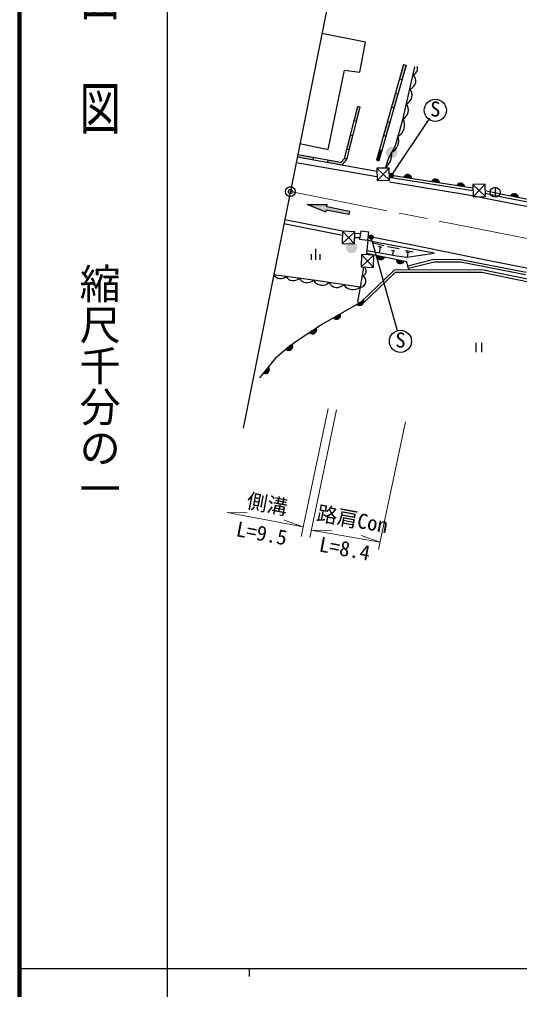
# Model space of a CAD drawing. Units: millimetres, scale not verified. Extents: x 40000 to 680000, y 20000 to 380000.
# Drawn here: x 40000 to 100960, y 202409 to 320729 of the extents above; entities that cross this region are included whole.
import ezdxf
from ezdxf.enums import TextEntityAlignment as Align

# ---------------------------------------------------------------- set-up
doc = ezdxf.new("R2010")
doc.units = ezdxf.units.MM
doc.header["$LTSCALE"] = 1000
doc.header["$PDMODE"] = 32
doc.header["$PDSIZE"] = 500
doc.linetypes.add('CHAIN', pattern=[18.5, 12, -1.5, 3.5, -1.5])
for name, color, linetype, lineweight in [('M-BGD', 7, 'Continuous', 25), ('M-BGD-EXST', 7, 'Continuous', 25), ('M-BMK', 2, 'CHAIN', 13), ('M-BMK-OTRS', 5, 'Continuous', 25), ('M-BMK-SRVR', 3, 'Continuous', 25), ('M-STR-HTXT', 7, 'Continuous', 13), ('M-STR-STRC', 7, 'Continuous', 25), ('M-TTL', 2, 'Continuous', 140), ('M-TTL-BAND', 7, 'Continuous', 25)]:
    doc.layers.add(name, color=color, linetype=linetype, lineweight=lineweight)
doc.layers.add('M-OTRS', color=6, linetype='Continuous')
doc.styles.add('@ＭＳ ゴシック', font='')
doc.styles.add('ＭＳ ゴシック', font='')
doc.styles.get('@ＭＳ ゴシック').set_extended_font_data('@MS Gothic')
doc.styles.get('ＭＳ ゴシック').set_extended_font_data('MS Gothic')

msp = doc.modelspace()

# ---------------------------------------------------------------- hatches: boundary and pattern name
at = {"layer": 'M-BGD'}
for points in [[(86338, 313482), (86626, 313400), (87117, 315132), (86828, 315214)], [(85356, 310018), (85645, 309936), (86135, 311668), (85847, 311750)], [(80791, 308368), (81082, 308295), (81522, 310040), (81232, 310113)], [(85154, 308205), (84865, 308286), (84374, 306555), (84663, 306473)], [(79911, 304877), (80202, 304804), (80642, 306549), (80351, 306623)], [(73920, 304221), (73861, 303926), (75772, 303584), (75825, 303880)], [(84172, 304741), (83884, 304823), (83521, 303545), (83810, 303463)], [(85070, 305132, 1), (85658, 303861, 1)], [(77597, 303562), (77544, 303267), (79280, 302956), (79904, 303623), (79923, 303698), (79632, 303772), (79172, 303280)], [(86831, 301474), (87810, 301318, 0.82183)], [(90215, 300937), (91193, 300781, 0.82183)], [(93288, 300449), (94266, 300294, 0.82183)], [(99859, 299161), (100831, 298972, 0.82183)], [(80193, 293543, 1), (80782, 292273, 1)], [(84491, 291731), (83520, 291926, 0.82183)], [(86893, 291249), (85922, 291444, 0.82183)], [(81949, 286567), (81153, 285978, 0.82183)], [(79121, 284813), (78261, 284321, 0.82183)], [(76202, 283078), (75374, 282534, 0.82183)], [(73273, 281097), (72493, 280487, 0.82183)], [(70359, 278356), (69732, 277588, 0.82183)]]:
    msp.add_hatch(color=256, dxfattribs=at).paths.add_polyline_path(points)
at = {"layer": 'M-BGD-EXST'}
for points in [[(85537, 301562, 0.41421), (85485, 301912, 0.41421), (85136, 301860, 1)], [(83067, 294020, 0.41421), (83015, 294369, 0.41421), (82665, 294318, 1)]]:
    msp.add_hatch(color=256, dxfattribs=at).paths.add_polyline_path(points)
at = {"layer": 'M-STR-STRC'}
msp.add_hatch(color=256, dxfattribs=at).paths.add_polyline_path([(77395, 297476), (80153, 296931), (80230, 297321), (77472, 297866), (77525, 298136), (75081, 298136), (77341, 297207)])

# ---------------------------------------------------------------- linework, layer by layer
at = {"layer": 'M-BGD'}
for p, q in [((82179, 317964), (76863, 319021)), ((81493, 314277), (82179, 317964)), ((86828, 315214), (83521, 303545)), ((87117, 315132), (83810, 303463)), ((86727, 308467), (88203, 314957)), ((86828, 315214), (87117, 315132)), ((77645, 304877), (79627, 314545)), ((79627, 314545), (81493, 314277)), ((86338, 313482), (86626, 313400)), ((85847, 311750), (86135, 311668)), ((79632, 303772), (81232, 310113)), ((79904, 303623), (81522, 310040)), ((81522, 310040), (81232, 310113)), ((85356, 310018), (85645, 309936)), ((81082, 308295), (80791, 308368)), ((84865, 308286), (85154, 308205)), ((85784, 305240), (86727, 308467)), ((80642, 306549), (80351, 306623)), ((84374, 306555), (84663, 306473)), ((74190, 305580), (77645, 304877)), ((79172, 303280), (73914, 304222)), ((80202, 304804), (79911, 304877)), ((83884, 304823), (84172, 304741)), ((85005, 303861), (85784, 305240)), ((83580, 301509), (73727, 303251)), ((83572, 302187), (73861, 303926)), ((75825, 303880), (75772, 303584)), ((77597, 303562), (77544, 303267)), ((79172, 303280), (79632, 303772)), ((79280, 302956), (79904, 303623)), ((79923, 303698), (79632, 303772)), ((83521, 303545), (83810, 303463)), ((84601, 302601), (85005, 303861)), ((85068, 302606), (83568, 302590)), ((85085, 301106), (83568, 302590)), ((83568, 302590), (83585, 301090)), ((85068, 302606), (83585, 301090)), ((85085, 301106), (85068, 302606)), ((95265, 300135), (85077, 301752)), ((83585, 301090), (85085, 301106)), ((95273, 299830), (85081, 301448)), ((94502, 299336), (85116, 300870)), ((96753, 300619), (95253, 300580)), ((96792, 299120), (95253, 300580)), ((95253, 300580), (95293, 299080)), ((96753, 300619), (95293, 299080)), ((96792, 299120), (96753, 300619)), ((99258, 299279), (96774, 299806)), ((99198, 298985), (96782, 299497)), ((97981, 300253), (97981, 299053)), ((103835, 297525), (94502, 299336)), ((95293, 299080), (96792, 299120)), ((108837, 297104), (99198, 298985)), ((108895, 297398), (99258, 299279)), ((79378, 294384), (72246, 295802)), ((79396, 294890), (72343, 296293)), ((79396, 294890), (79344, 293391)), ((80895, 294839), (79344, 293391)), ((79396, 294890), (80843, 293339)), ((80895, 294839), (79396, 294890)), ((80843, 293339), (80895, 294839)), ((81600, 294916), (81462, 293925)), ((82591, 294778), (81600, 294916)), ((82453, 293787), (82591, 294778)), ((81486, 294094), (80873, 294110)), ((81555, 294592), (80887, 294610)), ((81462, 293925), (82453, 293787)), ((82453, 293787), (82335, 292535)), ((82945, 293647), (82453, 293787)), ((87921, 293209), (82515, 294235)), ((84668, 293322), (82945, 293647)), ((76116, 291403), (76116, 292731)), ((79344, 293391), (80843, 293339)), ((82335, 292540), (82309, 292170)), ((82335, 292535), (86003, 291899)), ((84405, 293120), (83143, 293421)), ((84191, 292908), (83762, 293027)), ((83976, 292968), (83856, 292271)), ((90546, 292206), (84668, 293322)), ((86266, 292740), (84848, 292975)), ((85741, 292477), (85355, 292529)), ((85548, 292503), (85459, 291993)), ((87988, 292327), (87037, 292523)), ((87535, 292267), (87155, 292359)), ((87345, 292313), (87274, 291741)), ((96850, 291379), (87921, 293209)), ((75583, 291403), (75583, 292100)), ((76649, 291403), (76649, 292100)), ((81712, 292040), (81660, 290541)), ((83211, 291988), (81660, 290541)), ((81712, 292040), (83159, 290489)), ((83211, 291988), (81712, 292040)), ((87228, 291181), (82309, 292170)), ((83159, 290489), (83211, 291988)), ((86003, 291899), (87230, 291746)), ((87351, 290642), (87228, 291181)), ((87230, 291746), (90546, 292206)), ((90509, 291429), (87351, 290642)), ((90545, 291129), (87424, 290351)), ((93804, 291409), (90509, 291429)), ((93774, 291109), (90545, 291129)), ((101692, 289567), (93774, 291109)), ((101771, 289858), (93804, 291409)), ((113405, 288053), (96850, 291379)), ((81940, 290532), (81525, 288079)), ((85664, 290142), (81606, 286237)), ((81660, 290541), (83159, 290489)), ((96371, 290175), (85664, 290142)), ((87424, 290351), (87351, 290642)), ((87424, 290351), (87462, 290148)), ((101924, 289032), (96371, 290175)), ((76424, 288836), (71009, 289581)), ((81525, 288079), (76424, 288836)), ((85785, 289843), (81814, 286021)), ((96341, 289875), (85785, 289843)), ((101841, 288743), (96341, 289875)), ((81525, 288079), (81205, 286268)), ((81606, 286237), (76943, 283565)), ((81205, 286268), (81814, 286021)), ((76943, 283565), (74600, 282026)), ((74600, 282026), (72892, 280826)), ((72892, 280826), (71215, 279403)), ((95635, 281266), (95635, 280148)), ((96302, 281266), (96302, 280148)), ((71215, 279403), (69263, 277014))]:
    msp.add_line(p, q, dxfattribs=at)
msp.add_circle((97981, 299653), 600, dxfattribs=at)
for centre, radius, start, end in [((87734, 314729), 790, 288.21267, 20.3248), ((87314, 313221), 1009, 285.71655, 48.65455), ((86644, 311494), 1209, 295.64742, 38.72368), ((86183, 309671), 1227, 297.72021, 36.65088), ((85399, 307837), 1548, 298.88847, 28.93027), ((84547, 305965), 1681, 299.07059, 17.87454), ((83126, 304296), 2247, 311.01911, 5.11246), ((87305, 301299), 505, 2.15193, 159.81012), ((90689, 300762), 505, 2.15193, 159.81012), ((93762, 300275), 505, 2.15193, 159.81012), ((100326, 298970), 505, 0.12935, 157.78754), ((84025, 291925), 505, 179.80833, 337.46652), ((86427, 291442), 505, 179.80833, 337.46652), ((81744, 290026), 543, 271.97047, 68.819), ((71834, 290082), 965, 211.25749, 313.07077), ((73377, 289907), 1030, 210.94937, 313.37889), ((75067, 289790), 1168, 212.74747, 311.58079), ((76899, 289540), 1227, 210.52178, 312.97003), ((81509, 288804), 725, 271.24982, 69.53964), ((78708, 289122), 1084, 206.32155, 316.79955), ((80653, 289186), 1409, 214.90412, 308.21698), ((81493, 286351), 505, 227.65163, 25.30982), ((78643, 284652), 505, 220.98785, 18.64605), ((75734, 282888), 505, 224.47191, 22.1301), ((72823, 280869), 505, 229.18065, 26.83885), ((69970, 278034), 505, 241.91611, 39.5743)]:
    msp.add_arc(centre, radius, start, end, dxfattribs=at)
at = {"layer": 'M-BGD-EXST'}
for p, q in [((85336, 301711), (90037, 308682)), ((86077, 282765), (82866, 294169))]:
    msp.add_line(p, q, dxfattribs=at)
for centre, radius in [((90684, 309641), 1350), ((85336, 301711), 250), ((82866, 294169), 250), ((86441, 281473), 1350)]:
    msp.add_circle(centre, radius, dxfattribs=at)
at = {"layer": 'M-BMK'}
msp.add_lwpolyline([(73028, 299734), (139350, 286597), (156684, 283217), (171343, 280801), (182067, 279382), (194408, 277635), (205875, 276572), (270926, 270174), (282167, 269494), (304896, 266608), (317864, 266570), (336470, 268203), (371262, 271827), (407712, 275456), (436581, 278304), (452833, 279974), (470740, 281782), (569423, 291823)], dxfattribs=at)
at = {"layer": 'M-BMK-OTRS'}
msp.add_line((78599, 327753), (67287, 270866), dxfattribs=at)
at = {"layer": 'M-BMK-SRVR'}
msp.add_circle((73028, 299734), 600, dxfattribs=at)
at = {"layer": 'M-OTRS'}
msp.add_point((73028, 299734), dxfattribs=at)
at = {"layer": 'M-STR-HTXT'}
for p, q in [((77613, 273267), (74346, 257677)), ((78644, 273130), (75378, 257540)), ((87038, 271668), (83771, 256078)), ((65301, 260598), (67755, 260550)), ((74595, 258864), (65301, 260598)), ((74595, 258864), (72275, 259668)), ((75568, 258447), (78022, 258399)), ((75568, 258447), (83963, 256994)), ((83963, 256994), (81644, 257799))]:
    msp.add_line(p, q, dxfattribs=at)
at = {"layer": 'M-STR-STRC'}
for p, q in [((77341, 297207), (75081, 298136)), ((75081, 298136), (77525, 298136)), ((77341, 297207), (77395, 297476)), ((80153, 296931), (77395, 297476)), ((77472, 297866), (77525, 298136)), ((80230, 297321), (77472, 297866)), ((80230, 297321), (80153, 296931))]:
    msp.add_line(p, q, dxfattribs=at)
at = {"layer": 'M-TTL'}
msp.add_line((40000, 380000), (40000, 20000), dxfattribs=at)
at = {"layer": 'M-TTL-BAND'}
for p, q in [((58000, 370000), (58000, 20000)), ((40000, 205000), (579000, 205000)), ((68000, 205000), (68000, 204000))]:
    msp.add_line(p, q, dxfattribs=at)

# ---------------------------------------------------------------- texts
at = {"layer": 'M-BGD-EXST', "style": 'ＭＳ ゴシック'}
for p in [(90029, 308348), (85786, 280181)]:
    msp.add_text('S', height=1833, rotation=358.508, dxfattribs=at).set_placement(p, align=Align.BOTTOM_LEFT)
at = {"layer": 'M-STR-HTXT', "style": 'ＭＳ ゴシック'}
for s, p in [('側溝', (67481, 260644)), ('路肩Con', (76028, 259127)), ('L=9.5', (66205, 257180)), ('L=8.4', (76326, 255313))]:
    msp.add_text(s, height=1833, rotation=349.428, dxfattribs=at).set_placement(p, align=Align.BOTTOM_LEFT)
at = {"layer": 'M-TTL-BAND', "style": '@ＭＳ ゴシック', "width": 1.4}
msp.add_text('平  面  図', height=3666, rotation=270, dxfattribs=at).set_placement((49777, 306475), align=Align.MIDDLE_RIGHT)
at = {"layer": 'M-TTL-BAND', "style": '@ＭＳ ゴシック'}
msp.add_text('縮尺千分の一', height=3666, rotation=270, dxfattribs=at).set_placement((49777, 261030), align=Align.MIDDLE_RIGHT)

doc.saveas('drawing.dxf')
